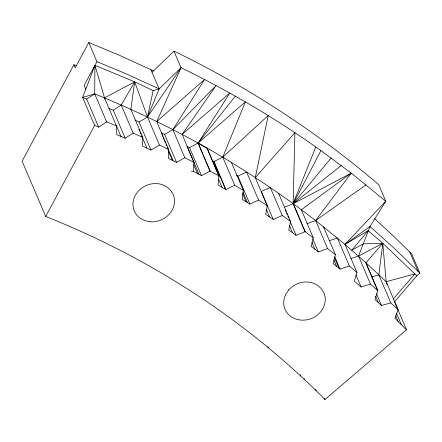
<?xml version="1.0" encoding="UTF-8"?>
<svg xmlns="http://www.w3.org/2000/svg" width="442" height="442" viewBox="0 0 442 442"><rect width="100%" height="100%" fill="white"/><g stroke="black" fill="none" stroke-linecap="round" stroke-linejoin="round"><path stroke-width="0.66" d="M406.485 329.793L394.955 318.345L398.109 309.704L390.783 302.875L381.501 305.499L374.954 299.455L377.86 290.742L370.468 284.09L361.092 287.013L354.346 281.178L356.97 272.427L349.34 265.968L340.053 269.145L333.097 263.526L335.434 254.73L327.577 248.537L318.334 251.929L311.196 246.465L313.262 237.785L305.223 231.691L296.074 235.332L288.742 230.094L290.527 221.37L282.256 215.536L273.195 219.392L265.697 214.348L267.228 205.635L258.553 200.038L249.896 204.093L242.194 199.364L243.371 190.485L234.702 185.187L225.884 189.541L218.022 184.977L218.978 176.054L210.116 171.01L201.475 175.623L193.447 171.347L194.06 162.457L184.817 157.689L176.551 162.418L168.369 158.418L168.656 149.567L159.446 145.037L150.976 150.048L142.644 146.131L142.783 137.401L133.153 133.092L125.219 138.208L116.771 134.688L116.495 125.898L106.666 121.904L94.715 93.897L94.931 65.283L96.98 61.676L88.809 42.515L75.179 67.808L73.875 64.753L22.1 161.159L45.697 216.481C149.788 257.913 246.045 319.809 324.992 399.485L406.485 329.793L394.54 301.787L416.778 275.819L419.9 273.15L411.729 253.99L394.17 236.768L374.573 218.63M305.074 231.746L293.129 203.74L294.913 132.688C258.476 108.5 220.387 86.798 181.043 67.709L173.955 51.095L152.048 72.289M218.961 176.203L207.027 148.048C170.827 127.578 133.263 109.505 94.715 93.897L82.654 97.417L94.599 125.423L98.643 127.114L106.666 121.904M390.783 302.875L378.838 274.863L382.778 243.244L368.136 230.691L345.02 244.415L315.632 220.525L293.134 203.585C265.371 183.673 236.708 164.988 207.027 148.048L218.978 176.054M267.228 205.635L255.283 177.623L268.211 115.583L222.751 157.175L213.939 161.529L212.099 160.429M168.656 149.567L156.711 121.556L181.043 67.709L159.137 88.903L153.136 90.643L147.501 117.031L159.446 145.037M416.778 275.819L382.778 243.244L365.865 262.874L377.816 290.88M173.955 51.095C247.454 86.748 316.582 131.528 378.678 184.64L385.767 201.254L369.976 226.519L358.517 256.084L370.468 284.09M98.643 127.114L86.693 99.102L82.654 97.417L94.931 65.283L134.672 81.858L153.136 90.643M293.134 203.585L315.792 146.959L305.405 139.76L294.913 132.688L255.283 177.623M88.809 42.515L118.671 54.968L150.96 69.742L159.137 88.903L147.501 117.031L139.031 122.036L134.937 120.02M315.792 146.959L320.947 150.606L293.273 203.679L284.725 207.083M45.697 216.481L94.599 125.423M108.975 108.412L113.268 110.202L121.207 105.085L134.672 81.858L147.501 117.031L181.043 67.709M187.049 146.291L189.53 147.611L198.171 143.004L229.746 93.035L182.115 134.451L194.06 162.457M182.115 134.451L216.044 85.566L172.872 129.677L164.606 134.412L161.109 132.699M320.947 150.606L351.268 173.153L315.632 220.525L307.002 223.691M210.116 171.01L198.171 143.004L235.315 96.157M331.168 157.998L293.273 203.679L305.223 231.691M368.136 230.691L351.771 250.249L363.158 243.851L382.778 243.244L386.164 281.698L387.275 284.819M393.065 299.333L414.861 273.891L386.164 281.698L365.915 262.736L345.02 244.415L385.767 201.254L351.268 173.153L293.273 203.679L341.274 165.512M384.794 202.204L385.767 201.254M156.711 121.556L204.569 79.516L172.872 129.677L184.817 157.689M198.171 143.004L245.365 101.909L222.751 157.175L234.702 185.187M351.268 173.153L301.317 209.773L313.262 237.785M366.037 184.85L315.632 220.525L327.577 248.537M86.693 99.102L94.715 93.897M382.778 243.244L358.517 256.084L351.02 258.421M236.481 175.181L237.945 176.082L246.608 172.026L258.553 200.038M329.34 240.713L337.395 237.962L349.34 265.968M371.545 276.93L378.838 274.863M191.419 171.297L193.447 171.347M96.98 61.676L126.843 74.129L159.137 88.903M73.875 64.753L76.389 65.77M150.96 69.742L153.385 70.958M207.016 148.192L198.027 143.081L209.972 171.087M419.9 273.15L393.374 247.487L369.976 226.519L345.02 244.415L356.97 272.427M409.811 252.056L417.983 271.217M386.164 281.698L398.109 309.704M396.507 313.35L401.286 324.555M395.761 315.792L398.148 321.395M365.915 262.736L377.86 290.742M376.457 293.67L381.501 305.499M375.623 296.195L378.28 302.422M356.048 275.184L361.092 287.013M323.489 226.718L335.434 254.73M334.743 256.697L340.053 269.145M334.478 257.708L338.992 268.288M333.942 260.056L336.6 266.283M312.754 238.857L318.334 251.929M311.908 242.299L314.831 249.15M278.582 193.364L290.527 221.37M285.189 209.812L285.985 211.679M286.515 212.922L287.311 214.79M287.841 216.033L288.637 217.9M289.173 219.149L296.074 235.332M289.278 225.193L292.466 232.663M282.256 215.536L270.311 187.53L261.25 191.386L273.195 219.392M266.333 209.359L269.521 216.829M237.945 176.082L249.896 204.093M231.42 162.474L243.371 190.485M242.934 192.01L247.448 202.591M242.57 193.579L246.023 201.674M324.456 398.225L324.992 399.485M315.605 389.435L316.141 390.689M213.939 161.529L225.884 189.541M213.641 161.358L225.586 189.369M304.041 378.385L304.582 379.645M218.536 179.109L221.989 187.204M300.135 374.75L300.671 376.009M189.53 147.611L201.475 175.623M187.314 146.915L198.994 174.303M193.723 164.717L197.441 173.43M267.918 346.583L268.454 347.837M164.606 134.412L176.551 162.418M161.905 134.567L162.7 136.434M163.231 137.677L164.026 139.545M164.557 140.794L165.352 142.655M165.883 143.904L166.684 145.772M167.214 147.015L168.01 148.882M168.54 150.125L173.054 160.711M168.148 150.407L172.397 160.369M139.031 122.036L150.976 150.048M142.783 137.401L130.838 109.389L134.672 81.858L104.55 97.892L104.594 99.24M138.921 129.351L139.716 131.219M140.247 132.467L141.042 134.335M141.573 135.578L146.882 148.026M121.207 105.085L133.153 133.092M113.268 110.202L125.219 138.208M120.92 136.418L104.55 97.892L94.931 65.283L84.218 85.367L85.82 89.146M288.67 289.991L285.725 294.405A21.122 18.774 -23.1 0 0 287.388 313.295C294.405 321.787 307.676 322.08 316.295 315.903A21.122 18.774 -23.1 0 0 324.069 293.184L321.599 288.941L317.964 285.532L313.411 283.178A21.122 18.774 -23.1 0 0 288.67 289.991M149.987 221.773L144.827 220.646L140.269 218.298A21.122 18.774 -23.1 0 1 136.291 193.712A21.122 18.774 -23.1 0 1 162.656 184.773L167.209 187.121L170.844 190.53L173.314 194.773A21.122 18.774 -23.1 0 1 149.987 221.773"/></g></svg>
